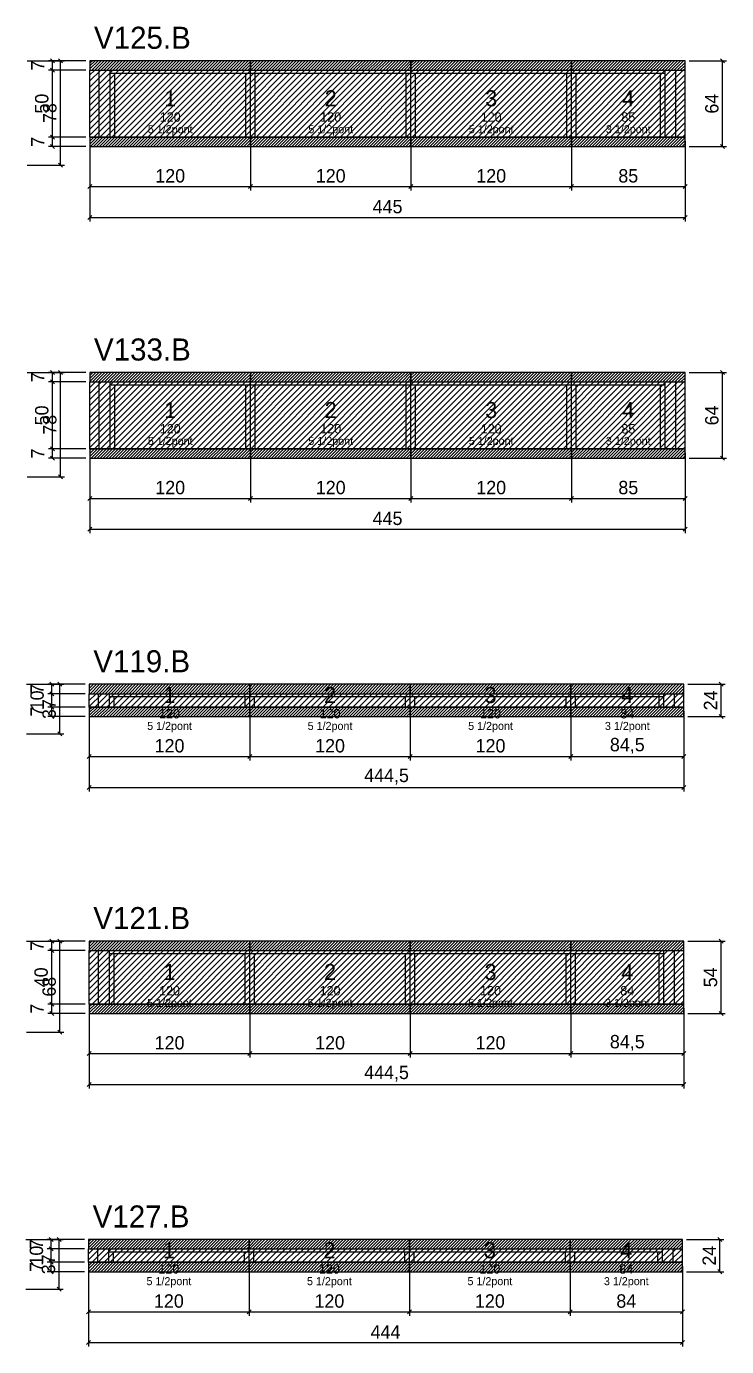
# Model space of a CAD drawing. Extents: x -69 to 3070, y -7262 to 1250.
# Drawn here: x 640 to 1164, y -4097 to -3110 of the extents above; entities that cross this region are included whole.
import ezdxf
from ezdxf.enums import TextEntityAlignment as Align

# ---------------------------------------------------------------- set-up
doc = ezdxf.new("R2010")
doc.units = 0
for name, color, linetype in [('5', 5, 'Continuous'), ('COTA', 241, 'Continuous'), ('NOMENCLATURA', 7, 'Continuous'), ('Painéis', 200, 'Continuous'), ('Reaproveitamento', 251, 'Continuous'), ('SARR_2.2x7', 40, 'Continuous'), ('SARR_3.5x7', 81, 'Continuous'), ('SCO-___-LAJ', 224, 'Continuous'), ('texto', 7, 'Continuous')]:
    doc.layers.add(name, color=color, linetype=linetype)
doc.dimstyles.new('PAINEL', dxfattribs={"dimtxt": 10, "dimasz": 3, "dimexe": 3, "dimexo": 3, "dimgap": 3, "dimtad": 1, "dimblk": 'OBLIQUE', "dimblk1": 'OBLIQUE', "dimcen": 2.5, "dimclrd": 4, "dimclre": 4, "dimclrt": 240, "dimazin": 3, "dimtfac": 1, "dimtmove": 0, "dimatfit": 3})

# ---------------------------------------------------------------- blocks, each defined once
blk = doc.blocks.new('_OBLIQUE')
at = {"color": 0, "linetype": 'BYBLOCK'}
blk.add_line((-0.5, -0.5), (0.5, 0.5), dxfattribs=at)

msp = doc.modelspace()

# ---------------------------------------------------------------- hatches: boundary and pattern name
at = {"layer": 'COTA'}
h = msp.add_hatch(dxfattribs=at)
h.set_pattern_fill('ANSI31', scale=0.5)
h.paths.add_polyline_path([(688, -3143), (808, -3143), (808, -3136), (688, -3136)])
h = msp.add_hatch(dxfattribs=at)
h.set_pattern_fill('ANSI31', scale=0.5)
h.paths.add_polyline_path([(808, -3143), (928, -3143), (928, -3136), (808, -3136)])
h = msp.add_hatch(dxfattribs=at)
h.set_pattern_fill('ANSI31', scale=0.5)
h.paths.add_polyline_path([(928, -3143), (1048, -3143), (1048, -3136), (928, -3136)])
h = msp.add_hatch(dxfattribs=at)
h.set_pattern_fill('ANSI31', scale=0.5)
h.paths.add_polyline_path([(1048, -3143), (1133, -3143), (1133, -3136), (1048, -3136)])
h = msp.add_hatch(dxfattribs=at)
h.set_pattern_fill('ANSI31', scale=0.5)
h.paths.add_polyline_path([(688, -3200), (808, -3200), (808, -3193), (688, -3193)])
h = msp.add_hatch(dxfattribs=at)
h.set_pattern_fill('ANSI31', scale=0.5)
h.paths.add_polyline_path([(808, -3200), (928, -3200), (928, -3193), (808, -3193)])
h = msp.add_hatch(dxfattribs=at)
h.set_pattern_fill('ANSI31', scale=0.5)
h.paths.add_polyline_path([(928, -3200), (1048, -3200), (1048, -3193), (928, -3193)])
h = msp.add_hatch(dxfattribs=at)
h.set_pattern_fill('ANSI31', scale=0.5)
h.paths.add_polyline_path([(1048, -3200), (1133, -3200), (1133, -3193), (1048, -3193)])
h = msp.add_hatch(dxfattribs=at)
h.set_pattern_fill('ANSI31', scale=0.5)
h.paths.add_polyline_path([(688, -3376), (808, -3376), (808, -3369), (688, -3369)])
h = msp.add_hatch(dxfattribs=at)
h.set_pattern_fill('ANSI31', scale=0.5)
h.paths.add_polyline_path([(808, -3376), (928, -3376), (928, -3369), (808, -3369)])
h = msp.add_hatch(dxfattribs=at)
h.set_pattern_fill('ANSI31', scale=0.5)
h.paths.add_polyline_path([(928, -3376), (1048, -3376), (1048, -3369), (928, -3369)])
h = msp.add_hatch(dxfattribs=at)
h.set_pattern_fill('ANSI31', scale=0.5)
h.paths.add_polyline_path([(1048, -3376), (1133, -3376), (1133, -3369), (1048, -3369)])
h = msp.add_hatch(dxfattribs=at)
h.set_pattern_fill('ANSI31', scale=0.5)
h.paths.add_polyline_path([(688, -3433), (808, -3433), (808, -3426), (688, -3426)])
h = msp.add_hatch(dxfattribs=at)
h.set_pattern_fill('ANSI31', scale=0.5)
h.paths.add_polyline_path([(808, -3433), (928, -3433), (928, -3426), (808, -3426)])
h = msp.add_hatch(dxfattribs=at)
h.set_pattern_fill('ANSI31', scale=0.5)
h.paths.add_polyline_path([(928, -3433), (1048, -3433), (1048, -3426), (928, -3426)])
h = msp.add_hatch(dxfattribs=at)
h.set_pattern_fill('ANSI31', scale=0.5)
h.paths.add_polyline_path([(1048, -3433), (1133, -3433), (1133, -3426), (1048, -3426)])
h = msp.add_hatch(dxfattribs=at)
h.set_pattern_fill('ANSI31', scale=0.5)
h.paths.add_polyline_path([(687.5, -3609), (807.5, -3609), (807.5, -3602), (687.5, -3602)])
h = msp.add_hatch(dxfattribs=at)
h.set_pattern_fill('ANSI31', scale=0.5)
h.paths.add_polyline_path([(807.5, -3609), (927.5, -3609), (927.5, -3602), (807.5, -3602)])
h = msp.add_hatch(dxfattribs=at)
h.set_pattern_fill('ANSI31', scale=0.5)
h.paths.add_polyline_path([(927.5, -3609), (1047.5, -3609), (1047.5, -3602), (927.5, -3602)])
h = msp.add_hatch(dxfattribs=at)
h.set_pattern_fill('ANSI31', scale=0.5)
h.paths.add_polyline_path([(1047.5, -3609), (1132, -3609), (1132, -3602), (1047.5, -3602)])
h = msp.add_hatch(dxfattribs=at)
h.set_pattern_fill('ANSI31', scale=0.5)
h.paths.add_polyline_path([(687.5, -3626), (807.5, -3626), (807.5, -3619), (687.5, -3619)])
h = msp.add_hatch(dxfattribs=at)
h.set_pattern_fill('ANSI31', scale=0.5)
h.paths.add_polyline_path([(807.5, -3626), (927.5, -3626), (927.5, -3619), (807.5, -3619)])
h = msp.add_hatch(dxfattribs=at)
h.set_pattern_fill('ANSI31', scale=0.5)
h.paths.add_polyline_path([(927.5, -3626), (1047.5, -3626), (1047.5, -3619), (927.5, -3619)])
h = msp.add_hatch(dxfattribs=at)
h.set_pattern_fill('ANSI31', scale=0.5)
h.paths.add_polyline_path([(1047.5, -3626), (1132, -3626), (1132, -3619), (1047.5, -3619)])
h = msp.add_hatch(dxfattribs=at)
h.set_pattern_fill('ANSI31', scale=0.5)
h.paths.add_polyline_path([(687.5, -3801), (807.5, -3801), (807.5, -3794), (687.5, -3794)])
h = msp.add_hatch(dxfattribs=at)
h.set_pattern_fill('ANSI31', scale=0.5)
h.paths.add_polyline_path([(807.5, -3801), (927.5, -3801), (927.5, -3794), (807.5, -3794)])
h = msp.add_hatch(dxfattribs=at)
h.set_pattern_fill('ANSI31', scale=0.5)
h.paths.add_polyline_path([(927.5, -3801), (1047.5, -3801), (1047.5, -3794), (927.5, -3794)])
h = msp.add_hatch(dxfattribs=at)
h.set_pattern_fill('ANSI31', scale=0.5)
h.paths.add_polyline_path([(1047.5, -3801), (1132, -3801), (1132, -3794), (1047.5, -3794)])
h = msp.add_hatch(dxfattribs=at)
h.set_pattern_fill('ANSI31', scale=0.5)
h.paths.add_polyline_path([(687.5, -3848), (807.5, -3848), (807.5, -3841), (687.5, -3841)])
h = msp.add_hatch(dxfattribs=at)
h.set_pattern_fill('ANSI31', scale=0.5)
h.paths.add_polyline_path([(807.5, -3848), (927.5, -3848), (927.5, -3841), (807.5, -3841)])
h = msp.add_hatch(dxfattribs=at)
h.set_pattern_fill('ANSI31', scale=0.5)
h.paths.add_polyline_path([(927.5, -3848), (1047.5, -3848), (1047.5, -3841), (927.5, -3841)])
h = msp.add_hatch(dxfattribs=at)
h.set_pattern_fill('ANSI31', scale=0.5)
h.paths.add_polyline_path([(1047.5, -3848), (1132, -3848), (1132, -3841), (1047.5, -3841)])
h = msp.add_hatch(dxfattribs=at)
h.set_pattern_fill('ANSI31', scale=0.5)
h.paths.add_polyline_path([(687, -4024), (807, -4024), (807, -4017), (687, -4017)])
h = msp.add_hatch(dxfattribs=at)
h.set_pattern_fill('ANSI31', scale=0.5)
h.paths.add_polyline_path([(807, -4024), (927, -4024), (927, -4017), (807, -4017)])
h = msp.add_hatch(dxfattribs=at)
h.set_pattern_fill('ANSI31', scale=0.5)
h.paths.add_polyline_path([(927, -4024), (1047, -4024), (1047, -4017), (927, -4017)])
h = msp.add_hatch(dxfattribs=at)
h.set_pattern_fill('ANSI31', scale=0.5)
h.paths.add_polyline_path([(1047, -4024), (1131, -4024), (1131, -4017), (1047, -4017)])
h = msp.add_hatch(dxfattribs=at)
h.set_pattern_fill('ANSI31', scale=0.5)
h.paths.add_polyline_path([(687, -4041), (807, -4041), (807, -4034), (687, -4034)])
h = msp.add_hatch(dxfattribs=at)
h.set_pattern_fill('ANSI31', scale=0.5)
h.paths.add_polyline_path([(807, -4041), (927, -4041), (927, -4034), (807, -4034)])
h = msp.add_hatch(dxfattribs=at)
h.set_pattern_fill('ANSI31', scale=0.5)
h.paths.add_polyline_path([(927, -4041), (1047, -4041), (1047, -4034), (927, -4034)])
h = msp.add_hatch(dxfattribs=at)
h.set_pattern_fill('ANSI31', scale=0.5)
h.paths.add_polyline_path([(1047, -4041), (1131, -4041), (1131, -4034), (1047, -4034)])
at = {"layer": 'Reaproveitamento'}
h = msp.add_hatch(dxfattribs=at)
h.set_pattern_fill('ANSI31')
h.paths.add_polyline_path([(688, -3193), (808, -3193), (808, -3143), (688, -3143)])
h = msp.add_hatch(dxfattribs=at)
h.set_pattern_fill('ANSI31')
h.paths.add_polyline_path([(808, -3193), (928, -3193), (928, -3143), (808, -3143)])
h = msp.add_hatch(dxfattribs=at)
h.set_pattern_fill('ANSI31')
h.paths.add_polyline_path([(928, -3193), (1048, -3193), (1048, -3143), (928, -3143)])
h = msp.add_hatch(dxfattribs=at)
h.set_pattern_fill('ANSI31')
h.paths.add_polyline_path([(1048, -3193), (1133, -3193), (1133, -3143), (1048, -3143)])
h = msp.add_hatch(dxfattribs=at)
h.set_pattern_fill('ANSI31')
h.paths.add_polyline_path([(688, -3426), (808, -3426), (808, -3376), (688, -3376)])
h = msp.add_hatch(dxfattribs=at)
h.set_pattern_fill('ANSI31')
h.paths.add_polyline_path([(808, -3426), (928, -3426), (928, -3376), (808, -3376)])
h = msp.add_hatch(dxfattribs=at)
h.set_pattern_fill('ANSI31')
h.paths.add_polyline_path([(928, -3426), (1048, -3426), (1048, -3376), (928, -3376)])
h = msp.add_hatch(dxfattribs=at)
h.set_pattern_fill('ANSI31')
h.paths.add_polyline_path([(1048, -3426), (1133, -3426), (1133, -3376), (1048, -3376)])
h = msp.add_hatch(dxfattribs=at)
h.set_pattern_fill('ANSI31')
h.paths.add_polyline_path([(687.5, -3619), (807.5, -3619), (807.5, -3609), (687.5, -3609)])
h = msp.add_hatch(dxfattribs=at)
h.set_pattern_fill('ANSI31')
h.paths.add_polyline_path([(807.5, -3619), (927.5, -3619), (927.5, -3609), (807.5, -3609)])
h = msp.add_hatch(dxfattribs=at)
h.set_pattern_fill('ANSI31')
h.paths.add_polyline_path([(927.5, -3619), (1047.5, -3619), (1047.5, -3609), (927.5, -3609)])
h = msp.add_hatch(dxfattribs=at)
h.set_pattern_fill('ANSI31')
h.paths.add_polyline_path([(1047.5, -3619), (1132, -3619), (1132, -3609), (1047.5, -3609)])
h = msp.add_hatch(dxfattribs=at)
h.set_pattern_fill('ANSI31')
h.paths.add_polyline_path([(687.5, -3841), (807.5, -3841), (807.5, -3801), (687.5, -3801)])
h = msp.add_hatch(dxfattribs=at)
h.set_pattern_fill('ANSI31')
h.paths.add_polyline_path([(807.5, -3841), (927.5, -3841), (927.5, -3801), (807.5, -3801)])
h = msp.add_hatch(dxfattribs=at)
h.set_pattern_fill('ANSI31')
h.paths.add_polyline_path([(927.5, -3841), (1047.5, -3841), (1047.5, -3801), (927.5, -3801)])
h = msp.add_hatch(dxfattribs=at)
h.set_pattern_fill('ANSI31')
h.paths.add_polyline_path([(1047.5, -3841), (1132, -3841), (1132, -3801), (1047.5, -3801)])
h = msp.add_hatch(dxfattribs=at)
h.set_pattern_fill('ANSI31')
h.paths.add_polyline_path([(687, -4034), (807, -4034), (807, -4024), (687, -4024)])
h = msp.add_hatch(dxfattribs=at)
h.set_pattern_fill('ANSI31')
h.paths.add_polyline_path([(807, -4034), (927, -4034), (927, -4024), (807, -4024)])
h = msp.add_hatch(dxfattribs=at)
h.set_pattern_fill('ANSI31')
h.paths.add_polyline_path([(927, -4034), (1047, -4034), (1047, -4024), (927, -4024)])
h = msp.add_hatch(dxfattribs=at)
h.set_pattern_fill('ANSI31')
h.paths.add_polyline_path([(1047, -4034), (1131, -4034), (1131, -4024), (1047, -4024)])

# ---------------------------------------------------------------- linework, layer by layer
at = {"layer": 'Painéis'}
for p, q in [((688, -3143), (808, -3143)), ((688, -3193), (688, -3143)), ((808, -3193), (808, -3143)), ((808, -3193), (808, -3143)), ((808, -3143), (928, -3143)), ((808, -3193), (808, -3143)), ((928, -3193), (928, -3143)), ((928, -3193), (928, -3143)), ((928, -3143), (1048, -3143)), ((928, -3193), (928, -3143)), ((1048, -3193), (1048, -3143)), ((1048, -3193), (1048, -3143)), ((1048, -3143), (1133, -3143)), ((1048, -3193), (1048, -3143)), ((1133, -3193), (1133, -3143)), ((688, -3193), (808, -3193)), ((808, -3193), (928, -3193)), ((928, -3193), (1048, -3193)), ((1048, -3193), (1133, -3193)), ((688, -3376), (808, -3376)), ((688, -3426), (688, -3376)), ((808, -3426), (808, -3376)), ((808, -3426), (808, -3376)), ((808, -3376), (928, -3376)), ((808, -3426), (808, -3376)), ((928, -3426), (928, -3376)), ((928, -3426), (928, -3376)), ((928, -3376), (1048, -3376)), ((928, -3426), (928, -3376)), ((1048, -3426), (1048, -3376)), ((1048, -3426), (1048, -3376)), ((1048, -3376), (1133, -3376)), ((1048, -3426), (1048, -3376)), ((1133, -3426), (1133, -3376)), ((688, -3426), (808, -3426)), ((808, -3426), (928, -3426)), ((928, -3426), (1048, -3426)), ((1048, -3426), (1133, -3426)), ((687.5, -3609), (807.5, -3609)), ((687.5, -3619), (687.5, -3609)), ((807.5, -3619), (807.5, -3609)), ((807.5, -3619), (807.5, -3609)), ((807.5, -3609), (927.5, -3609)), ((807.5, -3619), (807.5, -3609)), ((927.5, -3619), (927.5, -3609)), ((927.5, -3619), (927.5, -3609)), ((927.5, -3609), (1047.5, -3609)), ((927.5, -3619), (927.5, -3609)), ((1047.5, -3619), (1047.5, -3609)), ((1047.5, -3619), (1047.5, -3609)), ((1047.5, -3609), (1132, -3609)), ((1047.5, -3619), (1047.5, -3609)), ((1132, -3619), (1132, -3609)), ((687.5, -3619), (807.5, -3619)), ((807.5, -3619), (927.5, -3619)), ((927.5, -3619), (1047.5, -3619)), ((1047.5, -3619), (1132, -3619)), ((687.5, -3801), (807.5, -3801)), ((687.5, -3841), (687.5, -3801)), ((807.5, -3841), (807.5, -3801)), ((807.5, -3841), (807.5, -3801)), ((807.5, -3801), (927.5, -3801)), ((807.5, -3841), (807.5, -3801)), ((927.5, -3841), (927.5, -3801)), ((927.5, -3841), (927.5, -3801)), ((927.5, -3801), (1047.5, -3801)), ((927.5, -3841), (927.5, -3801)), ((1047.5, -3841), (1047.5, -3801)), ((1047.5, -3841), (1047.5, -3801)), ((1047.5, -3801), (1132, -3801)), ((1047.5, -3841), (1047.5, -3801)), ((1132, -3841), (1132, -3801)), ((687.5, -3841), (807.5, -3841)), ((807.5, -3841), (927.5, -3841)), ((927.5, -3841), (1047.5, -3841)), ((1047.5, -3841), (1132, -3841)), ((687, -4024), (807, -4024)), ((687, -4034), (687, -4024)), ((807, -4034), (807, -4024)), ((807, -4034), (807, -4024)), ((807, -4024), (927, -4024)), ((807, -4034), (807, -4024)), ((927, -4034), (927, -4024)), ((927, -4034), (927, -4024)), ((927, -4024), (1047, -4024)), ((927, -4034), (927, -4024)), ((1047, -4034), (1047, -4024)), ((1047, -4034), (1047, -4024)), ((1047, -4024), (1131, -4024)), ((1047, -4034), (1047, -4024)), ((1131, -4034), (1131, -4024)), ((687, -4034), (807, -4034)), ((807, -4034), (927, -4034)), ((927, -4034), (1047, -4034)), ((1047, -4034), (1131, -4034))]:
    msp.add_line(p, q, dxfattribs=at)
at = {"layer": 'SARR_2.2x7'}
for p, q in [((695, -3193), (695, -3143)), ((703, -3145.2), (808, -3145.2)), ((808, -3145.2), (928, -3145.2)), ((928, -3145.2), (1048, -3145.2)), ((1048, -3145.2), (1118, -3145.2)), ((1126, -3193), (1126, -3143)), ((695, -3426), (695, -3376)), ((703, -3378.2), (808, -3378.2)), ((808, -3378.2), (928, -3378.2)), ((928, -3378.2), (1048, -3378.2)), ((1048, -3378.2), (1118, -3378.2)), ((1126, -3426), (1126, -3376)), ((694.5, -3619), (694.5, -3609)), ((702.5, -3611.2), (807.5, -3611.2)), ((807.5, -3611.2), (927.5, -3611.2)), ((927.5, -3611.2), (1047.5, -3611.2)), ((1047.5, -3611.2), (1117, -3611.2)), ((1125, -3619), (1125, -3609)), ((694.5, -3841), (694.5, -3801)), ((702.5, -3803.2), (807.5, -3803.2)), ((807.5, -3803.2), (927.5, -3803.2)), ((927.5, -3803.2), (1047.5, -3803.2)), ((1047.5, -3803.2), (1117, -3803.2)), ((1125, -3841), (1125, -3801)), ((694, -4034), (694, -4024)), ((1124, -4034), (1124, -4024)), ((702, -4026.2), (807, -4026.2)), ((807, -4026.2), (927, -4026.2)), ((927, -4026.2), (1047, -4026.2)), ((1047, -4026.2), (1116, -4026.2))]:
    msp.add_line(p, q, dxfattribs=at)
at = {"layer": 'SARR_3.5x7'}
for p, q in [((703, -3193), (703, -3143)), ((706.5, -3193), (706.5, -3145.2)), ((804.5, -3193), (804.5, -3145.2)), ((808, -3193), (808, -3143)), ((808, -3193), (808, -3143)), ((811.5, -3193), (811.5, -3145.2)), ((924.5, -3193), (924.5, -3145.2)), ((928, -3193), (928, -3143)), ((928, -3193), (928, -3143)), ((931.5, -3193), (931.5, -3145.2)), ((1044.5, -3193), (1044.5, -3145.2)), ((1048, -3193), (1048, -3143)), ((1048, -3193), (1048, -3143)), ((1051.5, -3193), (1051.5, -3145.2)), ((1114.5, -3193), (1114.5, -3145.2)), ((1118, -3193), (1118, -3143)), ((703, -3193), (706.5, -3193)), ((804.5, -3193), (808, -3193)), ((808, -3193), (811.5, -3193)), ((924.5, -3193), (928, -3193)), ((928, -3193), (931.5, -3193)), ((1044.5, -3193), (1048, -3193)), ((1048, -3193), (1051.5, -3193)), ((1114.5, -3193), (1118, -3193)), ((703, -3426), (703, -3376)), ((706.5, -3426), (706.5, -3378.2)), ((804.5, -3426), (804.5, -3378.2)), ((808, -3426), (808, -3376)), ((808, -3426), (808, -3376)), ((811.5, -3426), (811.5, -3378.2)), ((924.5, -3426), (924.5, -3378.2)), ((928, -3426), (928, -3376)), ((928, -3426), (928, -3376)), ((931.5, -3426), (931.5, -3378.2)), ((1044.5, -3426), (1044.5, -3378.2)), ((1048, -3426), (1048, -3376)), ((1048, -3426), (1048, -3376)), ((1051.5, -3426), (1051.5, -3378.2)), ((1114.5, -3426), (1114.5, -3378.2)), ((1118, -3426), (1118, -3376)), ((703, -3426), (706.5, -3426)), ((804.5, -3426), (808, -3426)), ((808, -3426), (811.5, -3426)), ((924.5, -3426), (928, -3426)), ((928, -3426), (931.5, -3426)), ((1044.5, -3426), (1048, -3426)), ((1048, -3426), (1051.5, -3426)), ((1114.5, -3426), (1118, -3426)), ((702.5, -3619), (702.5, -3609)), ((706, -3619), (706, -3611.2)), ((804, -3619), (804, -3611.2)), ((807.5, -3619), (807.5, -3609)), ((807.5, -3619), (807.5, -3609)), ((811, -3619), (811, -3611.2)), ((924, -3619), (924, -3611.2)), ((927.5, -3619), (927.5, -3609)), ((927.5, -3619), (927.5, -3609)), ((931, -3619), (931, -3611.2)), ((1044, -3619), (1044, -3611.2)), ((1047.5, -3619), (1047.5, -3609)), ((1047.5, -3619), (1047.5, -3609)), ((1051, -3619), (1051, -3611.2)), ((1113.5, -3619), (1113.5, -3611.2)), ((1117, -3619), (1117, -3609)), ((702.5, -3619), (706, -3619)), ((804, -3619), (807.5, -3619)), ((807.5, -3619), (811, -3619)), ((924, -3619), (927.5, -3619)), ((927.5, -3619), (931, -3619)), ((1044, -3619), (1047.5, -3619)), ((1047.5, -3619), (1051, -3619)), ((1113.5, -3619), (1117, -3619)), ((702.5, -3841), (702.5, -3801)), ((706, -3841), (706, -3803.2)), ((804, -3841), (804, -3803.2)), ((807.5, -3841), (807.5, -3801)), ((807.5, -3841), (807.5, -3801)), ((811, -3841), (811, -3803.2)), ((924, -3841), (924, -3803.2)), ((927.5, -3841), (927.5, -3801)), ((927.5, -3841), (927.5, -3801)), ((931, -3841), (931, -3803.2)), ((1044, -3841), (1044, -3803.2)), ((1047.5, -3841), (1047.5, -3801)), ((1047.5, -3841), (1047.5, -3801)), ((1051, -3841), (1051, -3803.2)), ((1113.5, -3841), (1113.5, -3803.2)), ((1117, -3841), (1117, -3801)), ((702.5, -3841), (706, -3841)), ((804, -3841), (807.5, -3841)), ((807.5, -3841), (811, -3841)), ((924, -3841), (927.5, -3841)), ((927.5, -3841), (931, -3841)), ((1044, -3841), (1047.5, -3841)), ((1047.5, -3841), (1051, -3841)), ((1113.5, -3841), (1117, -3841)), ((702, -4034), (702, -4024)), ((807, -4034), (807, -4024)), ((807, -4034), (807, -4024)), ((927, -4034), (927, -4024)), ((927, -4034), (927, -4024)), ((1047, -4034), (1047, -4024)), ((1047, -4034), (1047, -4024)), ((1116, -4034), (1116, -4024)), ((702, -4034), (705.5, -4034)), ((705.5, -4034), (705.5, -4026.2)), ((803.5, -4034), (803.5, -4026.2)), ((803.5, -4034), (807, -4034)), ((807, -4034), (810.5, -4034)), ((810.5, -4034), (810.5, -4026.2)), ((923.5, -4034), (923.5, -4026.2)), ((923.5, -4034), (927, -4034)), ((927, -4034), (930.5, -4034)), ((930.5, -4034), (930.5, -4026.2)), ((1043.5, -4034), (1043.5, -4026.2)), ((1043.5, -4034), (1047, -4034)), ((1047, -4034), (1050.5, -4034)), ((1050.5, -4034), (1050.5, -4026.2)), ((1112.5, -4034), (1112.5, -4026.2)), ((1112.5, -4034), (1116, -4034))]:
    msp.add_line(p, q, dxfattribs=at)
at = {"layer": 'SCO-___-LAJ'}
for points in [[(688, -3143), (808, -3143), (808, -3136), (688, -3136)], [(808, -3143), (928, -3143), (928, -3136), (808, -3136)], [(928, -3143), (1048, -3143), (1048, -3136), (928, -3136)], [(1048, -3143), (1133, -3143), (1133, -3136), (1048, -3136)], [(688, -3200), (808, -3200), (808, -3193), (688, -3193)], [(808, -3200), (928, -3200), (928, -3193), (808, -3193)], [(928, -3200), (1048, -3200), (1048, -3193), (928, -3193)], [(1048, -3200), (1133, -3200), (1133, -3193), (1048, -3193)], [(688, -3376), (808, -3376), (808, -3369), (688, -3369)], [(808, -3376), (928, -3376), (928, -3369), (808, -3369)], [(928, -3376), (1048, -3376), (1048, -3369), (928, -3369)], [(1048, -3376), (1133, -3376), (1133, -3369), (1048, -3369)], [(688, -3433), (808, -3433), (808, -3426), (688, -3426)], [(808, -3433), (928, -3433), (928, -3426), (808, -3426)], [(928, -3433), (1048, -3433), (1048, -3426), (928, -3426)], [(1048, -3433), (1133, -3433), (1133, -3426), (1048, -3426)], [(687.5, -3609), (807.5, -3609), (807.5, -3602), (687.5, -3602)], [(807.5, -3609), (927.5, -3609), (927.5, -3602), (807.5, -3602)], [(927.5, -3609), (1047.5, -3609), (1047.5, -3602), (927.5, -3602)], [(1047.5, -3609), (1132, -3609), (1132, -3602), (1047.5, -3602)], [(687.5, -3626), (807.5, -3626), (807.5, -3619), (687.5, -3619)], [(807.5, -3626), (927.5, -3626), (927.5, -3619), (807.5, -3619)], [(927.5, -3626), (1047.5, -3626), (1047.5, -3619), (927.5, -3619)], [(1047.5, -3626), (1132, -3626), (1132, -3619), (1047.5, -3619)], [(687.5, -3801), (807.5, -3801), (807.5, -3794), (687.5, -3794)], [(807.5, -3801), (927.5, -3801), (927.5, -3794), (807.5, -3794)], [(927.5, -3801), (1047.5, -3801), (1047.5, -3794), (927.5, -3794)], [(1047.5, -3801), (1132, -3801), (1132, -3794), (1047.5, -3794)], [(687.5, -3848), (807.5, -3848), (807.5, -3841), (687.5, -3841)], [(807.5, -3848), (927.5, -3848), (927.5, -3841), (807.5, -3841)], [(927.5, -3848), (1047.5, -3848), (1047.5, -3841), (927.5, -3841)], [(1047.5, -3848), (1132, -3848), (1132, -3841), (1047.5, -3841)], [(687, -4024), (807, -4024), (807, -4017), (687, -4017)], [(807, -4024), (927, -4024), (927, -4017), (807, -4017)], [(927, -4024), (1047, -4024), (1047, -4017), (927, -4017)], [(1047, -4024), (1131, -4024), (1131, -4017), (1047, -4017)], [(687, -4041), (807, -4041), (807, -4034), (687, -4034)], [(807, -4041), (927, -4041), (927, -4034), (807, -4034)], [(927, -4041), (1047, -4041), (1047, -4034), (927, -4034)], [(1047, -4041), (1131, -4041), (1131, -4034), (1047, -4034)]]:
    msp.add_lwpolyline(points, close=True, dxfattribs=at)

# ---------------------------------------------------------------- texts
at = {"layer": '5'}
for s, height, p in [('1', 12, (748, -3164)), ('2', 12, (868, -3164)), ('3', 12, (988, -3164)), ('4', 12, (1090.5, -3164)), ('120', 7, (748, -3178)), ('120', 7, (868, -3178)), ('120', 7, (988, -3178)), ('85', 7, (1090.5, -3178)), ('1', 12, (748, -3397)), ('2', 12, (868, -3397)), ('3', 12, (988, -3397)), ('4', 12, (1090.5, -3397)), ('120', 7, (748, -3411)), ('120', 7, (868, -3411)), ('120', 7, (988, -3411)), ('85', 7, (1090.5, -3411)), ('1', 12, (747.5, -3610)), ('2', 12, (867.5, -3610)), ('3', 12, (987.5, -3610)), ('4', 12, (1089.75, -3610)), ('120', 7, (747.5, -3624)), ('120', 7, (867.5, -3624)), ('120', 7, (987.5, -3624)), ('84', 7, (1089.75, -3624)), ('1', 12, (747.5, -3817)), ('2', 12, (867.5, -3817)), ('3', 12, (987.5, -3817)), ('4', 12, (1089.75, -3817)), ('120', 7, (747.5, -3831)), ('120', 7, (867.5, -3831)), ('120', 7, (987.5, -3831)), ('84', 7, (1089.75, -3831)), ('1', 12, (747, -4025)), ('2', 12, (867, -4025)), ('3', 12, (987, -4025)), ('4', 12, (1089, -4025)), ('120', 7, (747, -4039)), ('120', 7, (867, -4039)), ('120', 7, (987, -4039)), ('84', 7, (1089, -4039))]:
    msp.add_text(s, height=height, dxfattribs=at).set_placement(p, align=Align.MIDDLE_CENTER)
at = {"layer": 'NOMENCLATURA'}
for s, p in [('V125.B', (691, -3127)), ('V133.B', (691, -3360)), ('V119.B', (690.5, -3593)), ('V121.B', (690.5, -3785)), ('V127.B', (690, -4008))]:
    msp.add_text(s, height=16.5, dxfattribs=at).set_placement(p)
at = {"layer": 'texto', "char_height": 6, "attachment_point": 5}
for s, insert in [('5 1/2pont', (748, -3188)), ('5 1/2pont', (868, -3188)), ('5 1/2pont', (988, -3188)), ('3 1/2pont', (1090.5, -3188)), ('5 1/2pont', (748, -3421)), ('5 1/2pont', (868, -3421)), ('5 1/2pont', (988, -3421)), ('3 1/2pont', (1090.5, -3421)), ('5 1/2pont', (747.5, -3634)), ('5 1/2pont', (867.5, -3634)), ('5 1/2pont', (987.5, -3634)), ('3 1/2pont', (1089.75, -3634)), ('5 1/2pont', (747.5, -3841)), ('5 1/2pont', (867.5, -3841)), ('5 1/2pont', (987.5, -3841)), ('3 1/2pont', (1089.75, -3841)), ('5 1/2pont', (747, -4049)), ('5 1/2pont', (867, -4049)), ('5 1/2pont', (987, -4049)), ('3 1/2pont', (1089, -4049))]:
    msp.add_mtext(s, dxfattribs=dict(at, insert=insert))

# ---------------------------------------------------------------- dimensions: what is measured, and where the dimension line sits
at = {"layer": 'COTA'}
for base, p1, p2 in [((666, -3214), (638, -3214), (638, -3136)), ((660, -3143), (688, -3143), (688, -3136)), ((1161, -3200), (1133, -3200), (1133, -3136)), ((660, -3193), (688, -3193), (688, -3143)), ((660, -3200), (688, -3200), (688, -3193)), ((666, -3447), (638, -3447), (638, -3369)), ((660, -3376), (688, -3376), (688, -3369)), ((660, -3426), (688, -3426), (688, -3376)), ((1161, -3433), (1133, -3433), (1133, -3369)), ((660, -3433), (688, -3433), (688, -3426)), ((665.5, -3639), (637.5, -3639), (637.5, -3602)), ((659.5, -3609), (687.5, -3609), (687.5, -3602)), ((1160, -3626), (1132, -3626), (1132, -3602)), ((659.5, -3619), (687.5, -3619), (687.5, -3609)), ((659.5, -3626), (687.5, -3626), (687.5, -3619)), ((665.5, -3862), (637.5, -3862), (637.5, -3794)), ((659.5, -3801), (687.5, -3801), (687.5, -3794)), ((1160, -3848), (1132, -3848), (1132, -3794)), ((659.5, -3841), (687.5, -3841), (687.5, -3801)), ((659.5, -3848), (687.5, -3848), (687.5, -3841)), ((665, -4054), (637, -4054), (637, -4017)), ((659, -4024), (687, -4024), (687, -4017)), ((1159, -4041), (1131, -4041), (1131, -4017)), ((659, -4034), (687, -4034), (687, -4024)), ((659, -4041), (687, -4041), (687, -4034))]:
    msp.add_linear_dim(base=base, p1=p1, p2=p2, angle=90, dimstyle='PAINEL', dxfattribs=at).render()
for base, p1, p2 in [((688, -3230), (688, -3193), (808, -3193)), ((688, -3253), (688, -3193), (1133, -3193)), ((808, -3230), (808, -3193), (928, -3193)), ((928, -3230), (928, -3193), (1048, -3193)), ((1048, -3230), (1048, -3193), (1133, -3193)), ((688, -3463), (688, -3426), (808, -3426)), ((688, -3486), (688, -3426), (1133, -3426)), ((808, -3463), (808, -3426), (928, -3426)), ((928, -3463), (928, -3426), (1048, -3426)), ((1048, -3463), (1048, -3426), (1133, -3426)), ((687.5, -3656), (687.5, -3619), (807.5, -3619)), ((687.5, -3679), (687.5, -3619), (1132, -3619)), ((807.5, -3656), (807.5, -3619), (927.5, -3619)), ((927.5, -3656), (927.5, -3619), (1047.5, -3619)), ((1047.5, -3656), (1047.5, -3619), (1132, -3619)), ((687.5, -3878), (687.5, -3841), (807.5, -3841)), ((687.5, -3901), (687.5, -3841), (1132, -3841)), ((807.5, -3878), (807.5, -3841), (927.5, -3841)), ((927.5, -3878), (927.5, -3841), (1047.5, -3841)), ((1047.5, -3878), (1047.5, -3841), (1132, -3841)), ((687, -4071), (687, -4034), (807, -4034)), ((687, -4094), (687, -4034), (1131, -4034)), ((807, -4071), (807, -4034), (927, -4034)), ((927, -4071), (927, -4034), (1047, -4034)), ((1047, -4071), (1047, -4034), (1131, -4034))]:
    msp.add_linear_dim(base=base, p1=p1, p2=p2, dimstyle='PAINEL', dxfattribs=at).render()

doc.saveas('drawing.dxf')
